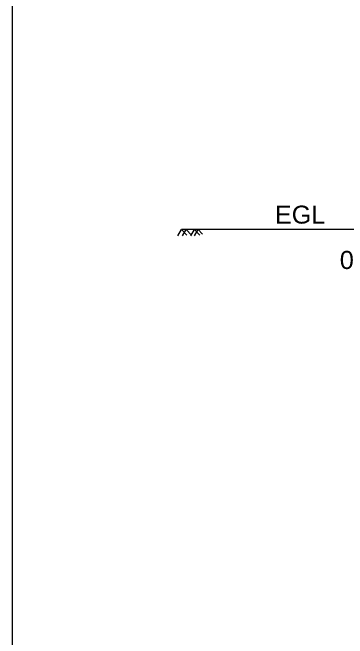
# Model space of a CAD drawing. Header units: inches. Extents: x -885 to 26362, y -28010 to 990.
# Drawn here: x 4309.87 to 4332.08, y -19643.44 to -19601.97 of the extents above; entities that cross this region are included whole.
import ezdxf

# ---------------------------------------------------------------- set-up
doc = ezdxf.new("R2010")
doc.units = ezdxf.units.IN
doc.header["$MEASUREMENT"] = 0
doc.header["$PDMODE"] = 3
doc.layers.add('LINE', color=7, linetype='Continuous')
doc.layers.add('Long Section Labels', color=7, linetype='Continuous', lineweight=9)
doc.styles.add('Arial-200', font='arial.ttf')
doc.styles.get("Standard").update_dxf_attribs({"font": 'arial.ttf'})
doc.dimstyles.get("Standard").update_dxf_attribs({"dimtxt": 0.18, "dimasz": 0.18, "dimexe": 0.18, "dimexo": 0.0625, "dimgap": 0.09, "dimtad": 0, "dimtih": 1, "dimtoh": 1, "dimdec": 4, "dimzin": 0, "dimdsep": 46, "dimtxsty": 'Standard', "dimcen": 0.09, "dimadec": 0, "dimazin": 0, "dimtfac": 1, "dimtdec": 4, "dimtofl": 0, "dimtmove": 0, "dimatfit": 3, "dimfxl": 1, "dimtolj": 1, "dimtzin": 0, "dimarcsym": 0})

# ---------------------------------------------------------------- blocks, each defined once
blk = doc.blocks.new('*D72')
at = {"layer": 'Defpoints', "color": 0, "ltscale": 0.5, "transparency": 16777216}
for p in [(4333.897, -19616.368), (4334.817, -19616.368), (4335.727, -19620.374)]:
    blk.add_point(p, dxfattribs=at)
at = {"layer": 'LINE', "color": 7, "ltscale": 0.5, "transparency": 16777216}
for p, q in [((4334.754, -19616.368), (4333.717, -19616.368)), ((4333.897, -19617.268), (4333.897, -19617.669)), ((4333.897, -19619.474), (4333.897, -19619.074)), ((4335.664, -19620.374), (4333.717, -19620.374))]:
    blk.add_line(p, q, dxfattribs=at)
for points in [[(4333.747, -19617.268), (4334.047, -19617.268), (4333.897, -19616.368)], [(4333.747, -19619.474), (4334.047, -19619.474), (4333.897, -19620.374)]]:
    blk.add_solid(points, dxfattribs=at)
at = {"layer": 'LINE', "color": 7, "lineweight": 20, "ltscale": 0.5, "transparency": 16777216, "insert": (4333.897, -19618.371), "char_height": 1.2, "attachment_point": 5}
blk.add_mtext('\\A1;0.45m', dxfattribs=at)

msp = doc.modelspace()

# ---------------------------------------------------------------- linework, layer by layer
at = {"linetype": 'ByBlock', "lineweight": 20, "ltscale": 0.5}
msp.add_line((4336.479266, -19616.349267), (4321.064114, -19616.349267), dxfattribs=at)
for points in [[(4320.825648, -19616.767149), (4321.072189, -19616.338557), (4321.436638, -19616.724299)], [(4321.136493, -19616.767149), (4321.383034, -19616.338557), (4321.747484, -19616.724299)], [(4321.689417, -19616.767149), (4321.935958, -19616.338557), (4322.300408, -19616.724299)], [(4321.929721, -19616.767149), (4322.176263, -19616.338557), (4322.468329, -19616.647687)]]:
    msp.add_lwpolyline(points, dxfattribs=at)
at = {"layer": 'LINE', "color": 7, "lineweight": 20, "ltscale": 0.5}
msp.add_line((4347.063627, -19616.349267), (4331.786343, -19616.349267), dxfattribs=at)
msp.add_line((4347.063627, -19616.349267), (4331.786343, -19616.349267), dxfattribs=at)
at = {"layer": 'Long Section Labels'}
msp.add_lwpolyline([(4309.873064, -19549.616739), (4501.217484, -19549.616739), (4501.217484, -19684.916379), (4309.873064, -19684.916379)], close=True, dxfattribs=at)

# ---------------------------------------------------------------- texts
at = {"layer": 'LINE', "color": 7, "lineweight": 20, "ltscale": 0.5, "insert": (4327.142108, -19614.764563), "char_height": 1.18856293, "width": 26.02178806, "attachment_point": 1, "style": 'Arial-200'}
msp.add_mtext('{\\fMS Shell Dlg|b0|i0|c0|p32;\\H0.2931x; }EGL', dxfattribs=at)

# ---------------------------------------------------------------- dimensions: what is measured, and where the dimension line sits
at = {"layer": 'LINE', "color": 7, "lineweight": 20, "ltscale": 0.5}
dim = msp.add_linear_dim(base=(4333.896912, -19616.368204), p1=(4335.726598, -19620.374461), p2=(4334.816863, -19616.368204), angle=90, text='0.45m', dimstyle='Standard', override={"dimtxt": 1.2, "dimasz": 0.9, "dimclrd": 7, "dimclre": 7, "dimclrt": 7, "dimlwd": 65535, "dimlwe": 65535}, dxfattribs=at)
dim.commit()
dim.dimension.update_dxf_attribs({"geometry": '*D72', "text_midpoint": (4333.896912, -19618.371332)})

doc.saveas('drawing.dxf')
